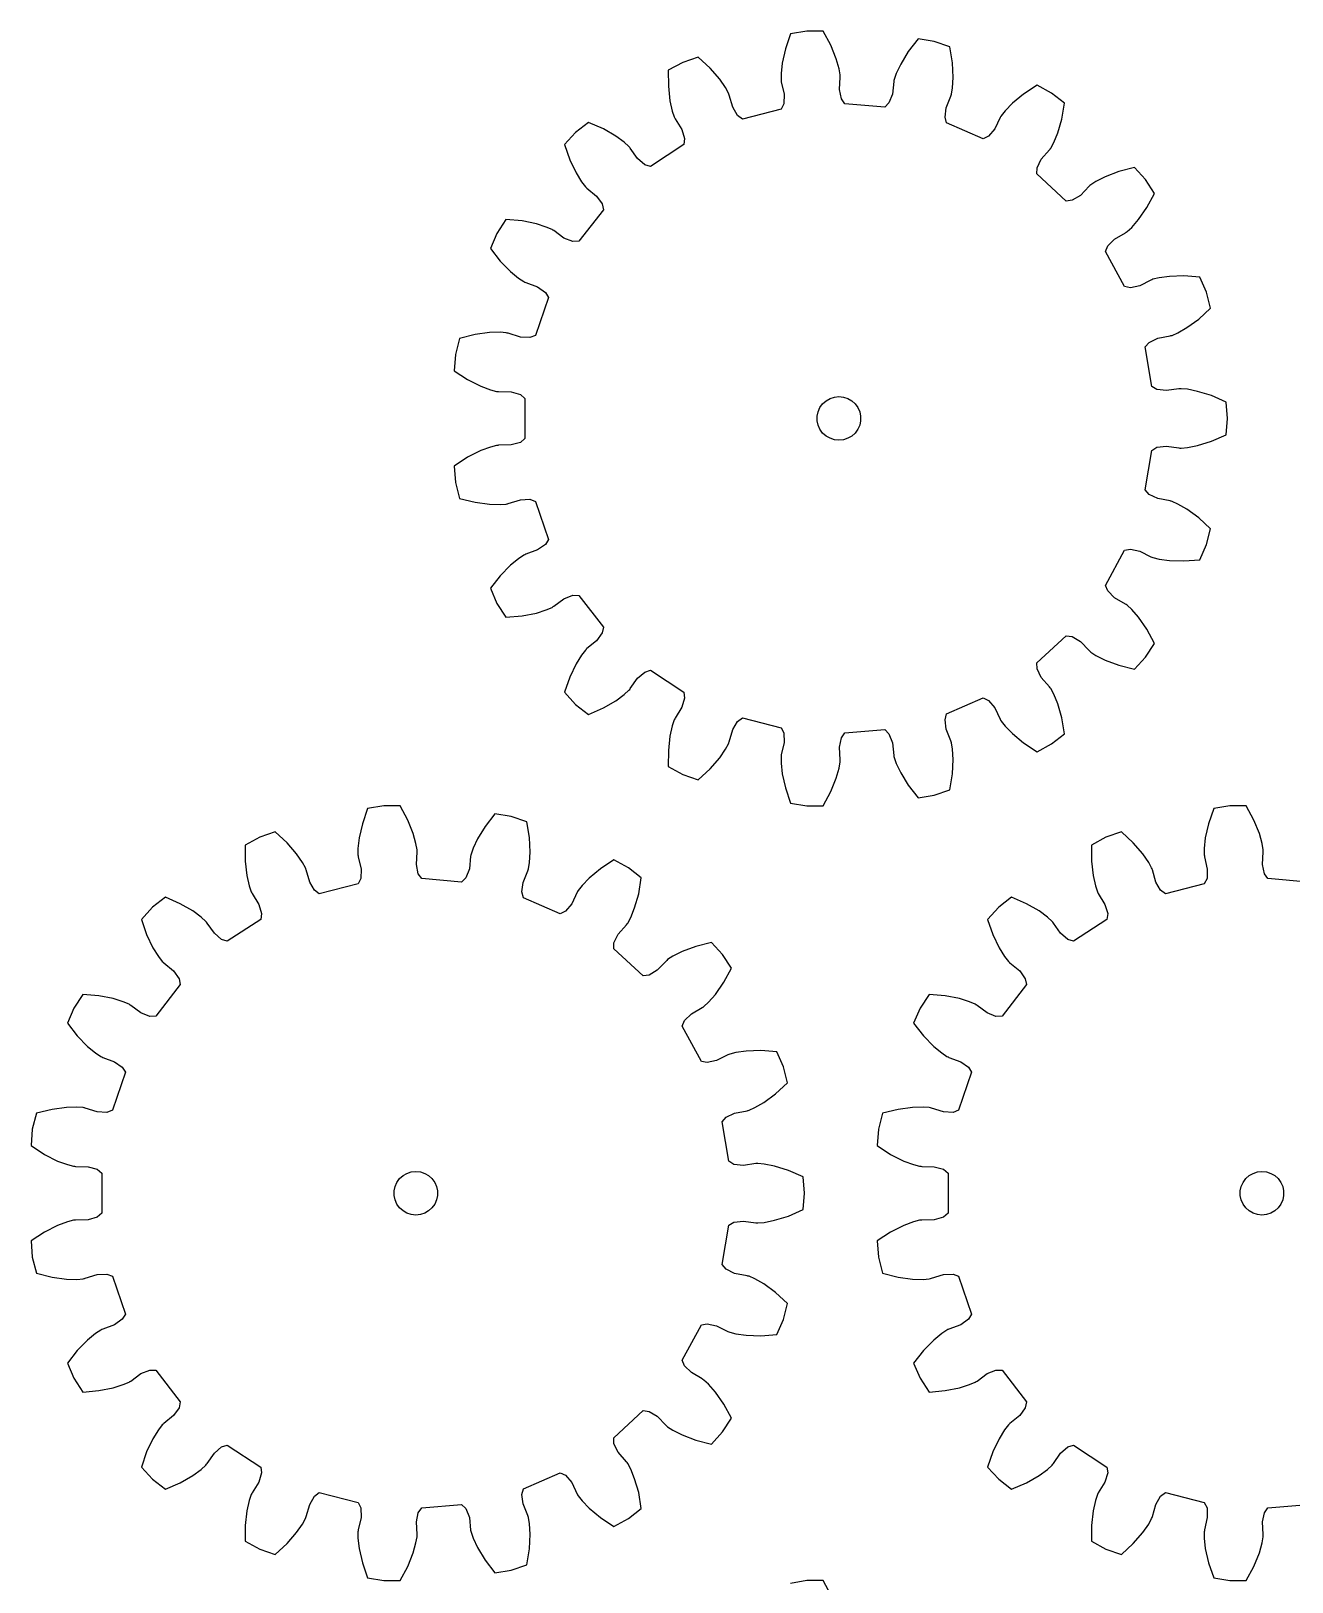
# Model space of a CAD drawing. Extents: x 0 to 170, y 0 to 213.
# Drawn here: x 0 to 86.7, y 106.5 to 213.2 of the extents above; entities that cross this region are included whole.
import ezdxf

# ---------------------------------------------------------------- set-up
doc = ezdxf.new("R2010")
doc.units = 0

msp = doc.modelspace()

# ---------------------------------------------------------------- linework, layer by layer
for p, q in [((52.25, 212.99), (51.89, 211.94)), ((53.36, 213.17), (52.25, 212.99)), ((54.49, 213.17), (53.36, 213.17)), ((55.02, 212.2), (54.49, 213.17)), ((61.02, 212.63), (60.34, 211.76)), ((62.13, 212.45), (61.02, 212.63)), ((63.2, 212.08), (62.13, 212.45)), ((45.9, 211.38), (44.83, 211.01)), ((46.71, 210.63), (45.9, 211.38)), ((51.89, 211.94), (51.67, 210.96)), ((55.39, 211.27), (55.02, 212.2)), ((55.59, 210.58), (55.39, 211.27)), ((60.34, 211.76), (59.82, 210.9)), ((63.38, 210.99), (63.2, 212.08)), ((44.83, 211.01), (43.83, 210.47)), ((43.83, 210.47), (43.84, 209.37)), ((47.37, 209.87), (46.71, 210.63)), ((51.67, 210.96), (51.59, 210.25)), ((51.59, 210.25), (51.6, 209.82)), ((55.65, 210.15), (55.59, 210.58)), ((59.51, 210.25), (59.37, 209.84)), ((59.82, 210.9), (59.51, 210.25)), ((63.43, 209.98), (63.38, 210.99)), ((43.84, 209.37), (43.95, 208.37)), ((47.77, 209.28), (47.37, 209.87)), ((47.98, 208.9), (47.77, 209.28)), ((51.6, 209.82), (51.6, 209.74)), ((51.6, 209.74), (51.61, 209.73)), ((51.61, 209.73), (51.61, 209.73)), ((51.61, 209.73), (51.61, 209.67)), ((51.61, 209.67), (51.8, 208.82)), ((55.61, 209.14), (55.66, 210.01)), ((55.74, 208.5), (55.61, 209.14)), ((55.66, 210.08), (55.65, 210.15)), ((55.66, 210.07), (55.66, 210.08)), ((55.66, 210.01), (55.66, 210.07)), ((55.66, 210.07), (55.66, 210.07)), ((59.34, 209.7), (59.25, 208.84)), ((59.36, 209.76), (59.34, 209.7)), ((59.37, 209.84), (59.36, 209.77)), ((59.36, 209.77), (59.36, 209.76)), ((59.36, 209.76), (59.36, 209.76)), ((63.32, 208.84), (63.39, 209.27)), ((63.39, 209.27), (63.43, 209.98)), ((69.2, 209.45), (68.27, 208.84)), ((70.19, 208.91), (69.2, 209.45)), ((43.95, 208.37), (44.11, 207.67)), ((48.01, 208.83), (47.98, 208.9)), ((48.01, 208.82), (48.01, 208.83)), ((48.03, 208.76), (48.01, 208.82)), ((48.01, 208.82), (48.01, 208.82)), ((48.27, 207.93), (48.03, 208.76)), ((51.78, 208.17), (51.6, 207.8)), ((51.8, 208.82), (51.78, 208.17)), ((55.98, 208.16), (55.74, 208.5)), ((58.72, 207.93), (55.98, 208.16)), ((59.01, 208.23), (58.72, 207.93)), ((59.25, 208.84), (59.01, 208.23)), ((62.95, 207.9), (63.28, 208.7)), ((63.28, 208.7), (63.3, 208.76)), ((63.3, 208.77), (63.32, 208.84)), ((63.3, 208.76), (63.3, 208.77)), ((63.3, 208.76), (63.3, 208.76)), ((67.5, 208.2), (67, 207.69)), ((68.27, 208.84), (67.5, 208.2)), ((71.09, 208.22), (70.19, 208.91)), ((70.9, 207.12), (71.09, 208.22)), ((44.11, 207.67), (44.25, 207.26)), ((44.25, 207.26), (44.28, 207.19)), ((44.28, 207.19), (44.29, 207.19)), ((44.29, 207.19), (44.29, 207.19)), ((44.29, 207.19), (44.31, 207.13)), ((44.31, 207.13), (44.77, 206.39)), ((48.6, 207.36), (48.27, 207.93)), ((48.93, 207.12), (48.6, 207.36)), ((51.6, 207.8), (48.93, 207.12)), ((62.87, 207.25), (62.95, 207.9)), ((62.98, 206.86), (62.87, 207.25)), ((66.66, 207.22), (66.29, 206.44)), ((66.69, 207.27), (66.66, 207.22)), ((66.7, 207.27), (66.69, 207.27)), ((66.74, 207.35), (66.7, 207.28)), ((66.7, 207.28), (66.7, 207.27)), ((67, 207.69), (66.74, 207.35)), ((70.63, 206.16), (70.9, 207.12)), ((37.46, 206.2), (36.69, 205.37)), ((38.35, 206.89), (37.46, 206.2)), ((39.37, 206.45), (38.35, 206.89)), ((40.23, 205.94), (39.37, 206.45)), ((40.81, 205.52), (40.23, 205.94)), ((44.77, 206.39), (44.96, 205.77)), ((65.5, 205.75), (62.98, 206.86)), ((65.87, 205.93), (65.5, 205.75)), ((66.29, 206.44), (65.87, 205.93)), ((70.35, 205.5), (70.63, 206.16)), ((36.69, 205.37), (37.06, 204.32)), ((41.13, 205.22), (40.81, 205.52)), ((41.18, 205.17), (41.13, 205.22)), ((41.18, 205.16), (41.18, 205.17)), ((41.22, 205.11), (41.18, 205.16)), ((41.18, 205.16), (41.18, 205.16)), ((41.71, 204.4), (41.22, 205.11)), ((44.91, 205.36), (42.61, 203.85)), ((44.96, 205.77), (44.91, 205.36)), ((69.49, 204.35), (70.06, 205)), ((70.06, 205), (70.1, 205.05)), ((70.1, 205.06), (70.15, 205.12)), ((70.1, 205.05), (70.1, 205.06)), ((70.1, 205.05), (70.1, 205.05)), ((70.15, 205.12), (70.35, 205.5)), ((37.06, 204.32), (37.49, 203.41)), ((42.21, 203.97), (41.71, 204.4)), ((42.61, 203.85), (42.21, 203.97)), ((69.2, 203.76), (69.49, 204.35)), ((75.9, 203.78), (74.83, 203.51)), ((76.67, 202.95), (75.9, 203.78)), ((37.49, 203.41), (37.86, 202.8)), ((37.86, 202.8), (38.13, 202.46)), ((69.18, 203.35), (69.2, 203.76)), ((71.21, 201.48), (69.18, 203.35)), ((73.25, 202.83), (72.89, 202.59)), ((73.89, 203.15), (73.25, 202.83)), ((74.83, 203.51), (73.89, 203.15)), ((77.29, 202), (76.67, 202.95)), ((38.13, 202.46), (38.18, 202.41)), ((38.18, 202.41), (38.19, 202.41)), ((38.19, 202.41), (38.19, 202.41)), ((38.19, 202.41), (38.23, 202.36)), ((38.23, 202.36), (38.9, 201.81)), ((38.9, 201.81), (39.29, 201.28)), ((72.18, 201.87), (71.62, 201.53)), ((72.78, 202.5), (72.18, 201.87)), ((72.83, 202.54), (72.78, 202.5)), ((72.89, 202.59), (72.83, 202.54)), ((72.83, 202.54), (72.83, 202.54)), ((72.83, 202.54), (72.83, 202.54)), ((76.76, 201.03), (77.29, 202)), ((39.37, 200.88), (37.68, 198.71)), ((39.29, 201.28), (39.37, 200.88)), ((71.62, 201.53), (71.21, 201.48)), ((76.18, 200.21), (76.76, 201.03)), ((32.67, 200.2), (32.05, 199.25)), ((33.78, 200.11), (32.67, 200.2)), ((34.76, 199.91), (33.78, 200.11)), ((35.44, 199.69), (34.76, 199.91)), ((35.84, 199.52), (35.44, 199.69)), ((35.9, 199.48), (35.84, 199.52)), ((75.39, 199.38), (75.71, 199.67)), ((75.71, 199.67), (76.18, 200.21)), ((32.05, 199.25), (31.6, 198.22)), ((35.91, 199.48), (35.9, 199.48)), ((35.96, 199.45), (35.91, 199.48)), ((35.91, 199.48), (35.91, 199.48)), ((36.66, 198.93), (35.96, 199.45)), ((37.27, 198.69), (36.66, 198.93)), ((37.68, 198.71), (37.27, 198.69)), ((74.06, 198.4), (74.52, 198.86)), ((74.52, 198.86), (75.28, 199.29)), ((75.28, 199.29), (75.33, 199.33)), ((75.33, 199.33), (75.39, 199.38)), ((75.33, 199.33), (75.33, 199.33)), ((75.33, 199.33), (75.33, 199.33)), ((31.6, 198.22), (32.28, 197.34)), ((73.91, 198.01), (74.06, 198.4)), ((75.22, 195.6), (73.91, 198.01)), ((32.28, 197.34), (32.98, 196.63)), ((32.98, 196.63), (33.54, 196.17)), ((78.3, 196.3), (77.59, 196.2)), ((79.3, 196.33), (78.3, 196.3)), ((80.4, 196.24), (79.3, 196.33)), ((33.54, 196.17), (33.9, 195.94)), ((33.9, 195.94), (33.97, 195.9)), ((33.97, 195.9), (33.97, 195.9)), ((33.97, 195.9), (33.97, 195.9)), ((33.97, 195.9), (34.03, 195.87)), ((34.03, 195.87), (34.84, 195.57)), ((34.84, 195.57), (35.38, 195.19)), ((75.62, 195.51), (75.22, 195.6)), ((76.26, 195.65), (75.62, 195.51)), ((77.03, 196.04), (76.26, 195.65)), ((77.09, 196.07), (77.03, 196.04)), ((77.1, 196.07), (77.09, 196.06)), ((77.09, 196.06), (77.09, 196.07)), ((77.17, 196.1), (77.1, 196.07)), ((77.59, 196.2), (77.17, 196.1)), ((80.86, 195.21), (80.4, 196.24)), ((35.59, 194.84), (34.7, 192.24)), ((35.38, 195.19), (35.59, 194.84)), ((81.14, 194.11), (80.86, 195.21)), ((79.51, 192.77), (80.32, 193.36)), ((80.32, 193.36), (81.14, 194.11)), ((29.47, 192.02), (29.2, 190.93)), ((30.55, 192.29), (29.47, 192.02)), ((31.54, 192.43), (30.55, 192.29)), ((32.26, 192.45), (31.54, 192.43)), ((32.69, 192.41), (32.26, 192.45)), ((32.76, 192.39), (32.69, 192.41)), ((32.77, 192.39), (32.76, 192.39)), ((32.83, 192.38), (32.77, 192.39)), ((32.77, 192.39), (32.77, 192.39)), ((33.66, 192.12), (32.83, 192.38)), ((34.31, 192.09), (33.66, 192.12)), ((34.7, 192.24), (34.31, 192.09)), ((76.91, 191.75), (77.5, 192.04)), ((77.5, 192.04), (78.35, 192.2)), ((78.35, 192.2), (78.41, 192.22)), ((78.41, 192.22), (78.41, 192.22)), ((78.41, 192.22), (78.42, 192.22)), ((78.42, 192.22), (78.49, 192.24)), ((78.49, 192.24), (78.89, 192.42)), ((78.89, 192.42), (79.51, 192.77)), ((76.64, 191.44), (76.91, 191.75)), ((77.1, 188.72), (76.64, 191.44)), ((29.2, 190.93), (29.1, 189.8)), ((29.1, 189.8), (30.03, 189.2)), ((30.03, 189.2), (30.93, 188.75)), ((30.93, 188.75), (31.6, 188.5)), ((31.6, 188.5), (32.02, 188.39)), ((32.02, 188.39), (32.09, 188.38)), ((32.09, 188.38), (32.1, 188.38)), ((32.1, 188.38), (32.1, 188.38)), ((32.1, 188.38), (32.16, 188.37)), ((32.16, 188.37), (33.03, 188.35)), ((33.03, 188.35), (33.66, 188.17)), ((33.66, 188.17), (33.97, 187.9)), ((33.97, 187.9), (33.97, 185.15)), ((54.69, 187.74), (54.96, 187.9)), ((54.96, 187.9), (55.26, 187.99)), ((55.26, 187.99), (55.57, 188.03)), ((55.57, 188.03), (55.88, 187.99)), ((55.88, 187.99), (56.18, 187.9)), ((56.18, 187.9), (56.45, 187.74)), ((77.45, 188.51), (77.1, 188.72)), ((78.1, 188.44), (77.45, 188.51)), ((78.96, 188.56), (78.1, 188.44)), ((79.02, 188.56), (78.96, 188.56)), ((79.03, 188.56), (79.02, 188.56)), ((79.02, 188.56), (79.02, 188.56)), ((79.11, 188.56), (79.03, 188.56)), ((79.54, 188.53), (79.11, 188.56)), ((80.24, 188.39), (79.54, 188.53)), ((81.2, 188.1), (80.24, 188.39)), ((82.21, 187.65), (81.2, 188.1)), ((54.08, 186.68), (54.14, 186.99)), ((54.14, 186.99), (54.27, 187.28)), ((54.27, 187.28), (54.45, 187.53)), ((54.45, 187.53), (54.69, 187.74)), ((56.45, 187.74), (56.68, 187.53)), ((56.68, 187.53), (56.87, 187.28)), ((56.87, 187.28), (57, 186.99)), ((57, 186.99), (57.06, 186.68)), ((82.31, 186.53), (82.21, 187.65)), ((54.08, 186.37), (54.08, 186.68)), ((54.14, 186.06), (54.08, 186.37)), ((54.27, 185.78), (54.14, 186.06)), ((54.45, 185.52), (54.27, 185.78)), ((56.87, 185.78), (56.68, 185.52)), ((57, 186.06), (56.87, 185.78)), ((57.06, 186.37), (57, 186.06)), ((57.06, 186.68), (57.06, 186.37)), ((82.21, 185.4), (82.31, 186.53)), ((31.6, 184.56), (30.93, 184.31)), ((32.02, 184.66), (31.6, 184.56)), ((32.09, 184.67), (32.02, 184.66)), ((32.1, 184.67), (32.09, 184.67)), ((32.16, 184.68), (32.1, 184.67)), ((32.1, 184.67), (32.1, 184.67)), ((33.03, 184.7), (32.16, 184.68)), ((33.66, 184.88), (33.03, 184.7)), ((33.97, 185.15), (33.66, 184.88)), ((54.69, 185.31), (54.45, 185.52)), ((54.96, 185.16), (54.69, 185.31)), ((55.26, 185.06), (54.96, 185.16)), ((55.57, 185.03), (55.26, 185.06)), ((55.88, 185.06), (55.57, 185.03)), ((56.18, 185.16), (55.88, 185.06)), ((56.45, 185.31), (56.18, 185.16)), ((56.68, 185.52), (56.45, 185.31)), ((77.45, 184.54), (78.1, 184.62)), ((78.1, 184.62), (78.96, 184.5)), ((79.54, 184.53), (80.24, 184.66)), ((80.24, 184.66), (81.2, 184.96)), ((81.2, 184.96), (82.21, 185.4)), ((30.03, 183.86), (29.1, 183.25)), ((30.93, 184.31), (30.03, 183.86)), ((76.64, 181.62), (77.1, 184.33)), ((77.1, 184.33), (77.45, 184.54)), ((78.96, 184.5), (79.02, 184.49)), ((79.02, 184.49), (79.02, 184.49)), ((79.02, 184.49), (79.03, 184.49)), ((79.03, 184.49), (79.11, 184.49)), ((79.11, 184.49), (79.54, 184.53)), ((29.1, 183.25), (29.2, 182.13)), ((29.2, 182.13), (29.47, 181.03)), ((76.91, 181.3), (76.64, 181.62)), ((29.47, 181.03), (30.55, 180.76)), ((30.55, 180.76), (31.54, 180.63)), ((31.54, 180.63), (32.26, 180.61)), ((32.26, 180.61), (32.69, 180.64)), ((32.69, 180.64), (32.76, 180.66)), ((32.76, 180.66), (32.77, 180.66)), ((32.77, 180.66), (32.83, 180.67)), ((32.77, 180.66), (32.77, 180.66)), ((32.83, 180.67), (33.66, 180.93)), ((33.66, 180.93), (34.31, 180.97)), ((34.31, 180.97), (34.7, 180.82)), ((34.7, 180.82), (35.59, 178.21)), ((77.5, 181.02), (76.91, 181.3)), ((78.35, 180.85), (77.5, 181.02)), ((78.41, 180.84), (78.35, 180.85)), ((78.41, 180.83), (78.41, 180.84)), ((78.42, 180.83), (78.41, 180.83)), ((78.49, 180.81), (78.42, 180.83)), ((78.89, 180.64), (78.49, 180.81)), ((79.51, 180.28), (78.89, 180.64)), ((80.32, 179.69), (79.51, 180.28)), ((81.14, 178.94), (80.32, 179.69)), ((35.59, 178.21), (35.38, 177.86)), ((80.86, 177.85), (81.14, 178.94)), ((33.9, 177.12), (33.54, 176.88)), ((33.97, 177.15), (33.9, 177.12)), ((34.03, 177.18), (33.97, 177.15)), ((33.97, 177.15), (33.97, 177.15)), ((33.97, 177.15), (33.97, 177.15)), ((34.84, 177.48), (34.03, 177.18)), ((35.38, 177.86), (34.84, 177.48)), ((73.91, 175.04), (75.22, 177.46)), ((75.22, 177.46), (75.62, 177.54)), ((75.62, 177.54), (76.26, 177.4)), ((76.26, 177.4), (77.03, 177.01)), ((80.4, 176.81), (80.86, 177.85)), ((32.98, 176.43), (32.28, 175.71)), ((33.54, 176.88), (32.98, 176.43)), ((77.03, 177.01), (77.09, 176.99)), ((77.09, 176.99), (77.09, 176.99)), ((77.09, 176.99), (77.1, 176.99)), ((77.1, 176.99), (77.17, 176.96)), ((77.17, 176.96), (77.59, 176.85)), ((77.59, 176.85), (78.3, 176.75)), ((78.3, 176.75), (79.3, 176.72)), ((79.3, 176.72), (80.4, 176.81)), ((32.28, 175.71), (31.6, 174.84)), ((74.06, 174.66), (73.91, 175.04)), ((31.6, 174.84), (32.05, 173.8)), ((35.96, 173.61), (36.66, 174.12)), ((36.66, 174.12), (37.27, 174.37)), ((37.27, 174.37), (37.68, 174.35)), ((37.68, 174.35), (39.37, 172.18)), ((74.52, 174.19), (74.06, 174.66)), ((75.28, 173.76), (74.52, 174.19)), ((32.05, 173.8), (32.67, 172.85)), ((32.67, 172.85), (33.78, 172.95)), ((33.78, 172.95), (34.76, 173.14)), ((34.76, 173.14), (35.44, 173.36)), ((35.44, 173.36), (35.84, 173.53)), ((35.84, 173.53), (35.9, 173.57)), ((35.9, 173.57), (35.91, 173.58)), ((35.91, 173.58), (35.96, 173.61)), ((35.91, 173.58), (35.91, 173.58)), ((75.33, 173.73), (75.28, 173.76)), ((75.33, 173.72), (75.33, 173.73)), ((75.39, 173.68), (75.33, 173.72)), ((75.33, 173.72), (75.33, 173.72)), ((75.71, 173.39), (75.39, 173.68)), ((76.18, 172.85), (75.71, 173.39)), ((76.76, 172.02), (76.18, 172.85)), ((39.29, 171.77), (38.9, 171.24)), ((39.37, 172.18), (39.29, 171.77)), ((77.29, 171.05), (76.76, 172.02)), ((38.23, 170.69), (38.19, 170.65)), ((38.9, 171.24), (38.23, 170.69)), ((69.18, 169.71), (71.21, 171.57)), ((71.21, 171.57), (71.62, 171.52)), ((71.62, 171.52), (72.18, 171.18)), ((72.18, 171.18), (72.78, 170.56)), ((76.67, 170.1), (77.29, 171.05)), ((37.49, 169.64), (37.06, 168.73)), ((37.86, 170.25), (37.49, 169.64)), ((38.13, 170.59), (37.86, 170.25)), ((38.18, 170.64), (38.13, 170.59)), ((38.19, 170.65), (38.18, 170.64)), ((38.19, 170.65), (38.19, 170.65)), ((69.2, 169.3), (69.18, 169.71)), ((72.78, 170.56), (72.83, 170.52)), ((72.83, 170.52), (72.83, 170.52)), ((72.83, 170.52), (72.83, 170.51)), ((72.83, 170.51), (72.89, 170.46)), ((72.89, 170.46), (73.25, 170.23)), ((73.25, 170.23), (73.89, 169.9)), ((73.89, 169.9), (74.83, 169.55)), ((75.9, 169.27), (76.67, 170.1)), ((37.06, 168.73), (36.69, 167.69)), ((41.22, 167.94), (41.71, 168.66)), ((41.71, 168.66), (42.21, 169.08)), ((42.21, 169.08), (42.61, 169.2)), ((42.61, 169.2), (44.91, 167.7)), ((69.49, 168.71), (69.2, 169.3)), ((70.06, 168.06), (69.49, 168.71)), ((74.83, 169.55), (75.9, 169.27)), ((36.69, 167.69), (37.46, 166.86)), ((40.23, 167.11), (40.81, 167.54)), ((40.81, 167.54), (41.13, 167.83)), ((41.13, 167.83), (41.18, 167.89)), ((41.18, 167.89), (41.22, 167.94)), ((41.18, 167.89), (41.18, 167.89)), ((41.18, 167.89), (41.18, 167.89)), ((44.91, 167.7), (44.96, 167.29)), ((70.1, 168), (70.06, 168.06)), ((70.15, 167.94), (70.1, 168)), ((70.1, 168), (70.1, 168)), ((70.1, 168), (70.1, 168)), ((70.35, 167.56), (70.15, 167.94)), ((70.63, 166.89), (70.35, 167.56)), ((37.46, 166.86), (38.35, 166.16)), ((38.35, 166.16), (39.37, 166.61)), ((39.37, 166.61), (40.23, 167.11)), ((44.77, 166.66), (44.31, 165.92)), ((44.96, 167.29), (44.77, 166.66)), ((62.98, 166.2), (65.5, 167.3)), ((65.5, 167.3), (65.87, 167.12)), ((65.87, 167.12), (66.29, 166.62)), ((66.29, 166.62), (66.66, 165.83)), ((70.9, 165.93), (70.63, 166.89)), ((44.11, 165.38), (43.95, 164.68)), ((44.25, 165.79), (44.11, 165.38)), ((44.28, 165.86), (44.25, 165.79)), ((44.29, 165.86), (44.28, 165.86)), ((44.31, 165.92), (44.29, 165.87)), ((44.29, 165.87), (44.29, 165.86)), ((48.27, 165.12), (48.6, 165.69)), ((48.6, 165.69), (48.93, 165.93)), ((48.93, 165.93), (51.6, 165.25)), ((62.87, 165.8), (62.98, 166.2)), ((62.95, 165.15), (62.87, 165.8)), ((66.66, 165.83), (66.69, 165.78)), ((66.69, 165.78), (66.7, 165.78)), ((66.7, 165.78), (66.7, 165.77)), ((66.7, 165.77), (66.74, 165.71)), ((66.74, 165.71), (67, 165.37)), ((67, 165.37), (67.5, 164.85)), ((71.09, 164.84), (70.9, 165.93)), ((43.95, 164.68), (43.84, 163.69)), ((48.01, 164.23), (48.03, 164.29)), ((48.03, 164.29), (48.27, 165.12)), ((51.6, 165.25), (51.78, 164.89)), ((51.78, 164.89), (51.8, 164.23)), ((55.61, 163.91), (55.74, 164.56)), ((55.74, 164.56), (55.98, 164.89)), ((55.98, 164.89), (58.72, 165.12)), ((58.72, 165.12), (59.01, 164.83)), ((59.01, 164.83), (59.25, 164.22)), ((63.28, 164.35), (62.95, 165.15)), ((63.3, 164.29), (63.28, 164.35)), ((63.3, 164.28), (63.3, 164.29)), ((63.3, 164.29), (63.3, 164.29)), ((67.5, 164.85), (68.27, 164.21)), ((70.19, 164.14), (71.09, 164.84)), ((43.84, 163.69), (43.83, 162.58)), ((47.37, 163.18), (47.77, 163.77)), ((47.77, 163.77), (47.98, 164.15)), ((47.98, 164.15), (48.01, 164.22)), ((48.01, 164.22), (48.01, 164.23)), ((48.01, 164.23), (48.01, 164.23)), ((51.6, 163.24), (51.59, 162.81)), ((51.61, 163.32), (51.6, 163.31)), ((51.6, 163.31), (51.6, 163.24)), ((51.8, 164.23), (51.61, 163.38)), ((51.61, 163.38), (51.61, 163.32)), ((51.61, 163.32), (51.61, 163.32)), ((55.66, 163.05), (55.61, 163.91)), ((59.25, 164.22), (59.34, 163.35)), ((59.34, 163.35), (59.36, 163.29)), ((59.36, 163.29), (59.36, 163.29)), ((59.36, 163.29), (59.36, 163.28)), ((59.36, 163.28), (59.37, 163.21)), ((63.32, 164.21), (63.3, 164.28)), ((63.39, 163.78), (63.32, 164.21)), ((63.43, 163.07), (63.39, 163.78)), ((68.27, 164.21), (69.2, 163.6)), ((69.2, 163.6), (70.19, 164.14)), ((43.83, 162.58), (44.83, 162.04)), ((45.9, 161.67), (46.71, 162.43)), ((46.71, 162.43), (47.37, 163.18)), ((51.59, 162.81), (51.67, 162.09)), ((55.39, 161.79), (55.59, 162.48)), ((55.59, 162.48), (55.65, 162.9)), ((55.65, 162.9), (55.66, 162.98)), ((55.66, 162.99), (55.66, 163.05)), ((55.66, 162.98), (55.66, 162.99)), ((55.66, 162.98), (55.66, 162.98)), ((59.37, 163.21), (59.51, 162.8)), ((59.51, 162.8), (59.82, 162.15)), ((63.38, 162.07), (63.43, 163.07)), ((44.83, 162.04), (45.9, 161.67)), ((51.67, 162.09), (51.89, 161.12)), ((51.89, 161.12), (52.25, 160.07)), ((55.02, 160.86), (55.39, 161.79)), ((59.82, 162.15), (60.34, 161.3)), ((60.34, 161.3), (61.02, 160.42)), ((63.2, 160.97), (63.38, 162.07)), ((52.25, 160.07), (53.36, 159.88)), ((54.49, 159.88), (55.02, 160.86)), ((61.02, 160.42), (62.13, 160.61)), ((62.13, 160.61), (63.2, 160.97)), ((23.14, 159.69), (22.79, 158.64)), ((24.26, 159.88), (23.14, 159.69)), ((25.39, 159.88), (24.26, 159.88)), ((25.91, 158.9), (25.39, 159.88)), ((31.91, 159.34), (31.24, 158.46)), ((33.03, 159.15), (31.91, 159.34)), ((34.1, 158.79), (33.03, 159.15)), ((53.36, 159.88), (54.49, 159.88)), ((81.35, 159.69), (80.99, 158.64)), ((82.46, 159.88), (81.35, 159.69)), ((83.59, 159.88), (82.46, 159.88)), ((84.12, 158.9), (83.59, 159.88)), ((16.8, 158.09), (15.73, 157.72)), ((17.61, 157.33), (16.8, 158.09)), ((22.79, 158.64), (22.57, 157.67)), ((26.29, 157.97), (25.91, 158.9)), ((26.48, 157.28), (26.29, 157.97)), ((31.24, 158.46), (30.71, 157.61)), ((34.28, 157.69), (34.1, 158.79)), ((75, 158.09), (73.93, 157.72)), ((75.81, 157.33), (75, 158.09)), ((80.99, 158.64), (80.77, 157.67)), ((84.49, 157.97), (84.12, 158.9)), ((84.69, 157.28), (84.49, 157.97)), ((15.73, 157.72), (14.73, 157.18)), ((14.73, 157.18), (14.73, 156.07)), ((18.27, 156.58), (17.61, 157.33)), ((22.57, 157.67), (22.49, 156.95)), ((22.49, 156.95), (22.49, 156.52)), ((26.55, 156.86), (26.48, 157.28)), ((26.56, 156.78), (26.55, 156.86)), ((30.41, 156.96), (30.27, 156.55)), ((30.71, 157.61), (30.41, 156.96)), ((34.33, 156.69), (34.28, 157.69)), ((73.93, 157.72), (72.94, 157.18)), ((72.94, 157.18), (72.94, 156.07)), ((76.47, 156.58), (75.81, 157.33)), ((80.77, 157.67), (80.7, 156.95)), ((80.7, 156.95), (80.7, 156.52)), ((84.76, 156.86), (84.69, 157.28)), ((84.76, 156.78), (84.76, 156.86)), ((14.73, 156.07), (14.85, 155.08)), ((18.67, 155.99), (18.27, 156.58)), ((18.88, 155.61), (18.67, 155.99)), ((22.49, 156.52), (22.5, 156.45)), ((22.5, 156.45), (22.5, 156.44)), ((22.5, 156.44), (22.5, 156.44)), ((22.5, 156.44), (22.51, 156.38)), ((22.51, 156.38), (22.7, 155.53)), ((26.51, 155.85), (26.56, 156.71)), ((26.64, 155.2), (26.51, 155.85)), ((26.56, 156.71), (26.56, 156.78)), ((26.56, 156.78), (26.56, 156.78)), ((26.56, 156.78), (26.56, 156.78)), ((30.24, 156.41), (30.15, 155.55)), ((30.25, 156.47), (30.24, 156.41)), ((30.27, 156.55), (30.25, 156.48)), ((30.25, 156.48), (30.25, 156.47)), ((30.25, 156.47), (30.25, 156.47)), ((34.22, 155.55), (34.29, 155.98)), ((34.29, 155.98), (34.33, 156.69)), ((40.1, 156.16), (39.17, 155.55)), ((41.09, 155.62), (40.1, 156.16)), ((72.94, 156.07), (73.05, 155.08)), ((76.88, 155.99), (76.47, 156.58)), ((77.08, 155.61), (76.88, 155.99)), ((80.7, 156.52), (80.71, 156.45)), ((80.71, 156.45), (80.71, 156.44)), ((80.71, 156.44), (80.71, 156.44)), ((80.71, 156.44), (80.71, 156.38)), ((80.71, 156.38), (80.91, 155.53)), ((84.71, 155.85), (84.76, 156.71)), ((84.84, 155.2), (84.71, 155.85)), ((84.76, 156.71), (84.76, 156.78)), ((84.76, 156.78), (84.76, 156.78)), ((84.76, 156.78), (84.76, 156.78)), ((14.85, 155.08), (15.01, 154.38)), ((18.91, 155.54), (18.88, 155.61)), ((18.91, 155.53), (18.91, 155.54)), ((18.93, 155.47), (18.91, 155.53)), ((18.91, 155.53), (18.91, 155.53)), ((19.17, 154.64), (18.93, 155.47)), ((22.68, 154.87), (22.5, 154.51)), ((22.7, 155.53), (22.68, 154.87)), ((26.88, 154.87), (26.64, 155.2)), ((29.62, 154.64), (26.88, 154.87)), ((29.91, 154.93), (29.62, 154.64)), ((30.15, 155.55), (29.91, 154.93)), ((33.85, 154.61), (34.18, 155.41)), ((34.18, 155.41), (34.2, 155.47)), ((34.19, 155.47), (34.2, 155.48)), ((34.2, 155.47), (34.19, 155.47)), ((34.2, 155.48), (34.22, 155.55)), ((38.4, 154.91), (37.9, 154.39)), ((39.17, 155.55), (38.4, 154.91)), ((41.98, 154.92), (41.09, 155.62)), ((41.8, 153.83), (41.98, 154.92)), ((73.05, 155.08), (73.21, 154.38)), ((77.11, 155.54), (77.08, 155.61)), ((77.11, 155.53), (77.11, 155.54)), ((77.14, 155.47), (77.11, 155.53)), ((77.11, 155.53), (77.11, 155.53)), ((77.37, 154.64), (77.14, 155.47)), ((80.89, 154.87), (80.7, 154.51)), ((80.91, 155.53), (80.89, 154.87)), ((85.08, 154.87), (84.84, 155.2)), ((87.83, 154.64), (85.08, 154.87)), ((15.01, 154.38), (15.15, 153.97)), ((15.15, 153.97), (15.18, 153.9)), ((15.18, 153.9), (15.18, 153.9)), ((15.18, 153.9), (15.18, 153.89)), ((15.18, 153.89), (15.21, 153.84)), ((15.21, 153.84), (15.67, 153.1)), ((19.5, 154.07), (19.17, 154.64)), ((19.83, 153.83), (19.5, 154.07)), ((22.5, 154.51), (19.83, 153.83)), ((33.76, 153.96), (33.85, 154.61)), ((33.88, 153.56), (33.76, 153.96)), ((37.56, 153.93), (37.19, 153.14)), ((37.59, 153.98), (37.56, 153.93)), ((37.6, 153.99), (37.59, 153.98)), ((37.59, 153.98), (37.59, 153.98)), ((37.64, 154.05), (37.6, 153.99)), ((37.9, 154.39), (37.64, 154.05)), ((41.52, 152.87), (41.8, 153.83)), ((73.21, 154.38), (73.35, 153.97)), ((73.35, 153.97), (73.38, 153.9)), ((73.38, 153.9), (73.39, 153.9)), ((73.39, 153.9), (73.39, 153.89)), ((73.39, 153.89), (73.41, 153.84)), ((73.41, 153.84), (73.87, 153.1)), ((77.7, 154.07), (77.37, 154.64)), ((78.04, 153.83), (77.7, 154.07)), ((80.7, 154.51), (78.04, 153.83)), ((8.36, 152.91), (7.59, 152.07)), ((9.25, 153.6), (8.36, 152.91)), ((10.26, 153.15), (9.25, 153.6)), ((11.13, 152.65), (10.26, 153.15)), ((11.71, 152.22), (11.13, 152.65)), ((15.67, 153.1), (15.86, 152.47)), ((36.4, 152.46), (33.88, 153.56)), ((36.77, 152.64), (36.4, 152.46)), ((37.19, 153.14), (36.77, 152.64)), ((41.25, 152.2), (41.52, 152.87)), ((66.56, 152.91), (65.8, 152.07)), ((67.45, 153.6), (66.56, 152.91)), ((68.47, 153.15), (67.45, 153.6)), ((69.34, 152.65), (68.47, 153.15)), ((69.91, 152.22), (69.34, 152.65)), ((73.87, 153.1), (74.06, 152.47)), ((7.59, 152.07), (7.95, 151.03)), ((12.02, 151.93), (11.71, 152.22)), ((12.07, 151.87), (12.02, 151.93)), ((12.08, 151.87), (12.07, 151.87)), ((12.12, 151.82), (12.08, 151.87)), ((12.08, 151.87), (12.08, 151.87)), ((12.61, 151.11), (12.12, 151.82)), ((15.81, 152.06), (13.5, 150.56)), ((15.86, 152.47), (15.81, 152.06)), ((40.39, 151.05), (40.96, 151.7)), ((40.96, 151.7), (41, 151.76)), ((41, 151.76), (41.05, 151.82)), ((41, 151.76), (41, 151.76)), ((41, 151.76), (41, 151.76)), ((41.05, 151.82), (41.25, 152.2)), ((65.8, 152.07), (66.16, 151.03)), ((70.23, 151.93), (69.91, 152.22)), ((70.28, 151.87), (70.23, 151.93)), ((70.32, 151.82), (70.28, 151.87)), ((70.28, 151.87), (70.28, 151.87)), ((70.28, 151.87), (70.28, 151.87)), ((70.82, 151.11), (70.32, 151.82)), ((74.01, 152.06), (71.71, 150.56)), ((74.06, 152.47), (74.01, 152.06)), ((7.95, 151.03), (8.38, 150.12)), ((13.11, 150.68), (12.61, 151.11)), ((13.5, 150.56), (13.11, 150.68)), ((40.08, 150.05), (40.1, 150.46)), ((40.1, 150.46), (40.39, 151.05)), ((46.8, 150.49), (45.73, 150.21)), ((47.57, 149.66), (46.8, 150.49)), ((66.16, 151.03), (66.59, 150.12)), ((71.31, 150.68), (70.82, 151.11)), ((71.71, 150.56), (71.31, 150.68)), ((8.38, 150.12), (8.76, 149.51)), ((8.76, 149.51), (9.03, 149.17)), ((42.1, 148.19), (40.08, 150.05)), ((44.15, 149.53), (43.79, 149.3)), ((44.79, 149.86), (44.15, 149.53)), ((45.73, 150.21), (44.79, 149.86)), ((48.19, 148.71), (47.57, 149.66)), ((66.59, 150.12), (66.97, 149.51)), ((66.97, 149.51), (67.23, 149.17)), ((9.03, 149.17), (9.08, 149.12)), ((9.08, 149.12), (9.09, 149.11)), ((9.09, 149.11), (9.09, 149.11)), ((9.09, 149.11), (9.13, 149.07)), ((9.13, 149.07), (9.8, 148.52)), ((9.8, 148.52), (10.19, 147.99)), ((43.07, 148.58), (42.51, 148.24)), ((43.68, 149.2), (43.07, 148.58)), ((43.73, 149.24), (43.68, 149.2)), ((43.79, 149.3), (43.73, 149.25)), ((43.73, 149.25), (43.73, 149.24)), ((43.73, 149.24), (43.73, 149.24)), ((47.66, 147.74), (48.19, 148.71)), ((67.23, 149.17), (67.29, 149.12)), ((67.29, 149.12), (67.29, 149.11)), ((67.29, 149.11), (67.29, 149.11)), ((67.29, 149.11), (67.33, 149.07)), ((67.33, 149.07), (68.01, 148.52)), ((68.01, 148.52), (68.39, 147.99)), ((10.27, 147.58), (8.58, 145.41)), ((10.19, 147.99), (10.27, 147.58)), ((42.51, 148.24), (42.1, 148.19)), ((47.08, 146.91), (47.66, 147.74)), ((68.47, 147.58), (66.79, 145.41)), ((68.39, 147.99), (68.47, 147.58)), ((3.57, 146.91), (2.95, 145.96)), ((4.67, 146.81), (3.57, 146.91)), ((5.66, 146.62), (4.67, 146.81)), ((6.34, 146.4), (5.66, 146.62)), ((6.74, 146.23), (6.34, 146.4)), ((6.8, 146.19), (6.74, 146.23)), ((6.81, 146.18), (6.8, 146.19)), ((6.86, 146.15), (6.81, 146.19)), ((6.81, 146.19), (6.81, 146.18)), ((7.56, 145.64), (6.86, 146.15)), ((46.29, 146.08), (46.61, 146.37)), ((46.61, 146.37), (47.08, 146.91)), ((61.77, 146.91), (61.16, 145.96)), ((62.88, 146.81), (61.77, 146.91)), ((63.86, 146.62), (62.88, 146.81)), ((64.55, 146.4), (63.86, 146.62)), ((64.94, 146.23), (64.55, 146.4)), ((65.01, 146.19), (64.94, 146.23)), ((65.07, 146.15), (65.01, 146.19)), ((65.01, 146.19), (65.01, 146.18)), ((65.01, 146.18), (65.01, 146.19)), ((65.76, 145.64), (65.07, 146.15)), ((2.95, 145.96), (2.5, 144.92)), ((8.17, 145.39), (7.56, 145.64)), ((8.58, 145.41), (8.17, 145.39)), ((44.8, 144.72), (44.95, 145.11)), ((44.95, 145.11), (45.42, 145.57)), ((45.42, 145.57), (46.17, 146)), ((46.17, 146), (46.22, 146.03)), ((46.22, 146.03), (46.22, 146.04)), ((46.22, 146.04), (46.23, 146.04)), ((46.23, 146.04), (46.29, 146.08)), ((61.16, 145.96), (60.7, 144.92)), ((66.37, 145.39), (65.76, 145.64)), ((66.79, 145.41), (66.37, 145.39)), ((2.5, 144.92), (3.18, 144.05)), ((3.18, 144.05), (3.88, 143.33)), ((46.11, 142.3), (44.8, 144.72)), ((60.7, 144.92), (61.38, 144.05)), ((61.38, 144.05), (62.09, 143.33)), ((3.88, 143.33), (4.44, 142.88)), ((49.2, 143.01), (48.49, 142.91)), ((50.2, 143.04), (49.2, 143.01)), ((51.3, 142.95), (50.2, 143.04)), ((51.76, 141.92), (51.3, 142.95)), ((62.09, 143.33), (62.64, 142.88)), ((4.44, 142.88), (4.8, 142.64)), ((4.8, 142.64), (4.87, 142.61)), ((4.87, 142.61), (4.87, 142.61)), ((4.87, 142.61), (4.87, 142.61)), ((4.87, 142.61), (4.93, 142.58)), ((4.93, 142.58), (5.74, 142.28)), ((5.74, 142.28), (6.28, 141.9)), ((6.28, 141.9), (6.49, 141.55)), ((46.52, 142.22), (46.11, 142.3)), ((47.16, 142.36), (46.52, 142.22)), ((47.93, 142.75), (47.16, 142.36)), ((47.99, 142.77), (47.93, 142.75)), ((48, 142.78), (47.99, 142.77)), ((47.99, 142.77), (47.99, 142.77)), ((48.07, 142.8), (48, 142.78)), ((48.49, 142.91), (48.07, 142.8)), ((52.03, 140.82), (51.76, 141.92)), ((62.64, 142.88), (63, 142.64)), ((63, 142.64), (63.07, 142.61)), ((63.07, 142.61), (63.08, 142.61)), ((63.08, 142.61), (63.08, 142.61)), ((63.08, 142.61), (63.13, 142.58)), ((63.13, 142.58), (63.95, 142.28)), ((63.95, 142.28), (64.48, 141.9)), ((64.48, 141.9), (64.69, 141.55)), ((6.49, 141.55), (5.6, 138.94)), ((51.22, 140.07), (52.03, 140.82)), ((64.69, 141.55), (63.8, 138.94)), ((50.41, 139.48), (51.22, 140.07)), ((0.37, 138.73), (0.09, 137.63)), ((1.45, 139), (0.37, 138.73)), ((2.44, 139.14), (1.45, 139)), ((3.16, 139.15), (2.44, 139.14)), ((3.59, 139.12), (3.16, 139.15)), ((3.66, 139.1), (3.59, 139.12)), ((3.67, 139.1), (3.66, 139.1)), ((3.73, 139.09), (3.67, 139.1)), ((3.67, 139.1), (3.67, 139.1)), ((4.56, 138.83), (3.73, 139.09)), ((5.21, 138.79), (4.56, 138.83)), ((5.6, 138.94), (5.21, 138.79)), ((47.81, 138.46), (48.4, 138.74)), ((48.4, 138.74), (49.25, 138.91)), ((49.25, 138.91), (49.31, 138.93)), ((49.31, 138.93), (49.31, 138.93)), ((49.31, 138.93), (49.32, 138.93)), ((49.32, 138.93), (49.39, 138.95)), ((49.39, 138.95), (49.79, 139.12)), ((49.79, 139.12), (50.41, 139.48)), ((58.58, 138.73), (58.3, 137.63)), ((59.65, 139), (58.58, 138.73)), ((60.64, 139.14), (59.65, 139)), ((61.36, 139.15), (60.64, 139.14)), ((61.79, 139.12), (61.36, 139.15)), ((61.87, 139.1), (61.79, 139.12)), ((61.93, 139.09), (61.87, 139.1)), ((61.87, 139.1), (61.87, 139.1)), ((61.87, 139.1), (61.87, 139.1)), ((62.76, 138.83), (61.93, 139.09)), ((63.42, 138.79), (62.76, 138.83)), ((63.8, 138.94), (63.42, 138.79)), ((0.09, 137.63), (0, 136.51)), ((47.54, 138.14), (47.81, 138.46)), ((47.99, 135.43), (47.54, 138.14)), ((58.3, 137.63), (58.2, 136.51)), ((0, 136.51), (0.93, 135.9)), ((0.93, 135.9), (1.82, 135.45)), ((58.2, 136.51), (59.13, 135.9)), ((59.13, 135.9), (60.03, 135.45)), ((1.82, 135.45), (2.5, 135.2)), ((2.5, 135.2), (2.92, 135.1)), ((2.92, 135.1), (2.99, 135.09)), ((2.99, 135.09), (3, 135.09)), ((3, 135.09), (3, 135.09)), ((3, 135.09), (3.06, 135.08)), ((3.06, 135.08), (3.93, 135.06)), ((3.93, 135.06), (4.56, 134.88)), ((4.56, 134.88), (4.87, 134.61)), ((4.87, 134.61), (4.87, 131.86)), ((25.35, 134.24), (25.59, 134.45)), ((25.59, 134.45), (25.86, 134.6)), ((25.86, 134.6), (26.15, 134.7)), ((26.15, 134.7), (26.47, 134.73)), ((26.47, 134.73), (26.78, 134.7)), ((26.78, 134.7), (27.08, 134.6)), ((27.08, 134.6), (27.35, 134.45)), ((27.35, 134.45), (27.58, 134.24)), ((48.35, 135.22), (47.99, 135.43)), ((49, 135.14), (48.35, 135.22)), ((49.86, 135.27), (49, 135.14)), ((49.92, 135.27), (49.86, 135.27)), ((49.93, 135.27), (49.92, 135.27)), ((49.92, 135.27), (49.92, 135.27)), ((50, 135.27), (49.93, 135.27)), ((50.43, 135.24), (50, 135.27)), ((51.14, 135.1), (50.43, 135.24)), ((52.1, 134.8), (51.14, 135.1)), ((53.11, 134.36), (52.1, 134.8)), ((60.03, 135.45), (60.7, 135.2)), ((60.7, 135.2), (61.12, 135.1)), ((61.12, 135.1), (61.2, 135.09)), ((61.2, 135.09), (61.2, 135.09)), ((61.2, 135.09), (61.2, 135.09)), ((61.2, 135.09), (61.27, 135.08)), ((61.27, 135.08), (62.13, 135.06)), ((62.13, 135.06), (62.76, 134.88)), ((62.76, 134.88), (63.08, 134.61)), ((63.08, 134.61), (63.08, 131.86)), ((83.56, 134.24), (83.79, 134.45)), ((83.79, 134.45), (84.06, 134.6)), ((84.06, 134.6), (84.36, 134.7)), ((84.36, 134.7), (84.67, 134.73)), ((84.67, 134.73), (84.98, 134.7)), ((84.98, 134.7), (85.28, 134.6)), ((85.28, 134.6), (85.55, 134.45)), ((85.55, 134.45), (85.79, 134.24)), ((24.97, 133.39), (25.04, 133.7)), ((24.97, 133.08), (24.97, 133.39)), ((25.04, 133.7), (25.17, 133.98)), ((25.17, 133.98), (25.35, 134.24)), ((27.58, 134.24), (27.77, 133.98)), ((27.77, 133.98), (27.89, 133.7)), ((27.89, 133.7), (27.96, 133.39)), ((27.96, 133.39), (27.96, 133.08)), ((53.2, 133.23), (53.11, 134.36)), ((83.18, 133.39), (83.24, 133.7)), ((83.18, 133.08), (83.18, 133.39)), ((83.24, 133.7), (83.37, 133.98)), ((83.37, 133.98), (83.56, 134.24)), ((85.79, 134.24), (85.97, 133.98)), ((85.97, 133.98), (86.1, 133.7)), ((86.1, 133.7), (86.16, 133.39)), ((86.16, 133.39), (86.16, 133.08)), ((25.04, 132.77), (24.97, 133.08)), ((25.17, 132.48), (25.04, 132.77)), ((25.35, 132.23), (25.17, 132.48)), ((27.77, 132.48), (27.58, 132.23)), ((27.89, 132.77), (27.77, 132.48)), ((27.96, 133.08), (27.89, 132.77)), ((53.11, 132.11), (53.2, 133.23)), ((83.24, 132.77), (83.18, 133.08)), ((83.37, 132.48), (83.24, 132.77)), ((83.56, 132.23), (83.37, 132.48)), ((85.97, 132.48), (85.79, 132.23)), ((86.1, 132.77), (85.97, 132.48)), ((86.16, 133.08), (86.1, 132.77)), ((2.5, 131.26), (1.82, 131.01)), ((2.92, 131.37), (2.5, 131.26)), ((2.99, 131.38), (2.92, 131.37)), ((3, 131.38), (2.99, 131.38)), ((3.06, 131.39), (3, 131.38)), ((3, 131.38), (3, 131.38)), ((3.93, 131.41), (3.06, 131.39)), ((4.56, 131.59), (3.93, 131.41)), ((4.87, 131.86), (4.56, 131.59)), ((25.59, 132.02), (25.35, 132.23)), ((25.86, 131.86), (25.59, 132.02)), ((26.15, 131.77), (25.86, 131.86)), ((26.47, 131.73), (26.15, 131.77)), ((26.78, 131.77), (26.47, 131.73)), ((27.08, 131.86), (26.78, 131.77)), ((27.35, 132.02), (27.08, 131.86)), ((27.58, 132.23), (27.35, 132.02)), ((47.99, 131.04), (48.35, 131.25)), ((48.35, 131.25), (49, 131.32)), ((49, 131.32), (49.86, 131.2)), ((50, 131.2), (50.43, 131.23)), ((50.43, 131.23), (51.14, 131.37)), ((51.14, 131.37), (52.1, 131.66)), ((52.1, 131.66), (53.11, 132.11)), ((60.7, 131.26), (60.03, 131.01)), ((61.12, 131.37), (60.7, 131.26)), ((61.2, 131.38), (61.12, 131.37)), ((61.27, 131.39), (61.2, 131.38)), ((61.2, 131.38), (61.2, 131.38)), ((61.2, 131.38), (61.2, 131.38)), ((62.13, 131.41), (61.27, 131.39)), ((62.76, 131.59), (62.13, 131.41)), ((63.08, 131.86), (62.76, 131.59)), ((83.79, 132.02), (83.56, 132.23)), ((84.06, 131.86), (83.79, 132.02)), ((84.36, 131.77), (84.06, 131.86)), ((84.67, 131.73), (84.36, 131.77)), ((84.98, 131.77), (84.67, 131.73)), ((85.28, 131.86), (84.98, 131.77)), ((85.55, 132.02), (85.28, 131.86)), ((85.79, 132.23), (85.55, 132.02)), ((0.93, 130.56), (0, 129.96)), ((1.82, 131.01), (0.93, 130.56)), ((47.54, 128.32), (47.99, 131.04)), ((49.86, 131.2), (49.92, 131.2)), ((49.92, 131.2), (49.92, 131.2)), ((49.92, 131.2), (49.93, 131.2)), ((49.93, 131.2), (50, 131.2)), ((59.13, 130.56), (58.2, 129.96)), ((60.03, 131.01), (59.13, 130.56)), ((0, 129.96), (0.09, 128.83)), ((58.2, 129.96), (58.3, 128.83)), ((0.09, 128.83), (0.37, 127.74)), ((47.81, 128.01), (47.54, 128.32)), ((58.3, 128.83), (58.58, 127.74)), ((0.37, 127.74), (1.45, 127.47)), ((1.45, 127.47), (2.44, 127.33)), ((2.44, 127.33), (3.16, 127.31)), ((3.16, 127.31), (3.59, 127.35)), ((3.59, 127.35), (3.66, 127.37)), ((3.66, 127.37), (3.67, 127.37)), ((3.67, 127.37), (3.73, 127.38)), ((3.67, 127.37), (3.67, 127.37)), ((3.73, 127.38), (4.56, 127.64)), ((4.56, 127.64), (5.21, 127.67)), ((5.21, 127.67), (5.6, 127.52)), ((5.6, 127.52), (6.49, 124.92)), ((48.4, 127.72), (47.81, 128.01)), ((49.25, 127.56), (48.4, 127.72)), ((49.31, 127.54), (49.25, 127.56)), ((49.32, 127.54), (49.31, 127.54)), ((49.31, 127.54), (49.31, 127.54)), ((49.39, 127.52), (49.32, 127.54)), ((49.79, 127.34), (49.39, 127.52)), ((50.41, 126.99), (49.79, 127.34)), ((51.22, 126.4), (50.41, 126.99)), ((58.58, 127.74), (59.65, 127.47)), ((59.65, 127.47), (60.64, 127.33)), ((60.64, 127.33), (61.36, 127.31)), ((61.36, 127.31), (61.79, 127.35)), ((61.79, 127.35), (61.87, 127.37)), ((61.87, 127.37), (61.93, 127.38)), ((61.87, 127.37), (61.87, 127.37)), ((61.87, 127.37), (61.87, 127.37)), ((61.93, 127.38), (62.76, 127.64)), ((62.76, 127.64), (63.42, 127.67)), ((63.42, 127.67), (63.8, 127.52)), ((63.8, 127.52), (64.69, 124.92)), ((52.03, 125.65), (51.22, 126.4)), ((6.49, 124.92), (6.28, 124.57)), ((51.76, 124.55), (52.03, 125.65)), ((64.69, 124.92), (64.48, 124.57)), ((4.8, 123.82), (4.44, 123.59)), ((4.87, 123.86), (4.8, 123.82)), ((4.93, 123.89), (4.87, 123.86)), ((4.87, 123.86), (4.87, 123.86)), ((4.87, 123.86), (4.87, 123.86)), ((5.74, 124.19), (4.93, 123.89)), ((6.28, 124.57), (5.74, 124.19)), ((44.8, 121.75), (46.11, 124.17)), ((46.11, 124.17), (46.52, 124.25)), ((46.52, 124.25), (47.16, 124.11)), ((47.16, 124.11), (47.93, 123.72)), ((51.3, 123.52), (51.76, 124.55)), ((63, 123.82), (62.64, 123.59)), ((63.07, 123.86), (63, 123.82)), ((63.08, 123.86), (63.07, 123.86)), ((63.13, 123.89), (63.08, 123.86)), ((63.08, 123.86), (63.08, 123.86)), ((63.95, 124.19), (63.13, 123.89)), ((64.48, 124.57), (63.95, 124.19)), ((3.88, 123.13), (3.18, 122.42)), ((4.44, 123.59), (3.88, 123.13)), ((47.93, 123.72), (47.99, 123.69)), ((47.99, 123.69), (47.99, 123.7)), ((47.99, 123.7), (48, 123.69)), ((48, 123.69), (48.07, 123.67)), ((48.07, 123.67), (48.49, 123.56)), ((48.49, 123.56), (49.2, 123.46)), ((49.2, 123.46), (50.2, 123.43)), ((50.2, 123.43), (51.3, 123.52)), ((62.09, 123.13), (61.38, 122.42)), ((62.64, 123.59), (62.09, 123.13)), ((3.18, 122.42), (2.5, 121.54)), ((44.95, 121.36), (44.8, 121.75)), ((61.38, 122.42), (60.7, 121.54)), ((2.5, 121.54), (2.95, 120.51)), ((6.86, 120.31), (7.56, 120.83)), ((7.56, 120.83), (8.17, 121.07)), ((8.17, 121.07), (8.58, 121.06)), ((8.58, 121.06), (10.27, 118.88)), ((45.42, 120.9), (44.95, 121.36)), ((46.17, 120.47), (45.42, 120.9)), ((60.7, 121.54), (61.16, 120.51)), ((65.07, 120.31), (65.76, 120.83)), ((65.76, 120.83), (66.37, 121.07)), ((66.37, 121.07), (66.79, 121.06)), ((66.79, 121.06), (68.47, 118.88)), ((2.95, 120.51), (3.57, 119.56)), ((3.57, 119.56), (4.67, 119.66)), ((4.67, 119.66), (5.66, 119.85)), ((5.66, 119.85), (6.34, 120.07)), ((6.34, 120.07), (6.74, 120.24)), ((6.74, 120.24), (6.8, 120.28)), ((6.8, 120.28), (6.81, 120.28)), ((6.81, 120.28), (6.86, 120.31)), ((6.81, 120.28), (6.81, 120.28)), ((46.22, 120.43), (46.17, 120.47)), ((46.23, 120.43), (46.22, 120.43)), ((46.22, 120.43), (46.22, 120.43)), ((46.29, 120.38), (46.23, 120.43)), ((46.61, 120.09), (46.29, 120.38)), ((47.08, 119.55), (46.61, 120.09)), ((47.66, 118.73), (47.08, 119.55)), ((61.16, 120.51), (61.77, 119.56)), ((61.77, 119.56), (62.88, 119.66)), ((62.88, 119.66), (63.86, 119.85)), ((63.86, 119.85), (64.55, 120.07)), ((64.55, 120.07), (64.94, 120.24)), ((64.94, 120.24), (65.01, 120.28)), ((65.01, 120.28), (65.07, 120.31)), ((65.01, 120.28), (65.01, 120.28)), ((65.01, 120.28), (65.01, 120.28)), ((10.19, 118.48), (9.8, 117.95)), ((10.27, 118.88), (10.19, 118.48)), ((48.19, 117.76), (47.66, 118.73)), ((68.39, 118.48), (68.01, 117.95)), ((68.47, 118.88), (68.39, 118.48)), ((9.08, 117.35), (9.03, 117.3)), ((9.09, 117.35), (9.08, 117.35)), ((9.13, 117.4), (9.09, 117.36)), ((9.09, 117.36), (9.09, 117.35)), ((9.8, 117.95), (9.13, 117.4)), ((40.08, 116.41), (42.1, 118.28)), ((42.1, 118.28), (42.51, 118.23)), ((42.51, 118.23), (43.07, 117.89)), ((43.07, 117.89), (43.68, 117.26)), ((47.57, 116.81), (48.19, 117.76)), ((67.29, 117.35), (67.23, 117.3)), ((67.33, 117.4), (67.29, 117.36)), ((67.29, 117.36), (67.29, 117.35)), ((67.29, 117.35), (67.29, 117.35)), ((68.01, 117.95), (67.33, 117.4)), ((8.38, 116.35), (7.95, 115.44)), ((8.76, 116.96), (8.38, 116.35)), ((9.03, 117.3), (8.76, 116.96)), ((40.1, 116), (40.08, 116.41)), ((43.68, 117.26), (43.73, 117.22)), ((43.73, 117.22), (43.73, 117.22)), ((43.73, 117.22), (43.73, 117.22)), ((43.73, 117.22), (43.79, 117.17)), ((43.79, 117.17), (44.15, 116.93)), ((44.15, 116.93), (44.79, 116.61)), ((44.79, 116.61), (45.73, 116.25)), ((46.8, 115.98), (47.57, 116.81)), ((66.59, 116.35), (66.16, 115.44)), ((66.97, 116.96), (66.59, 116.35)), ((67.23, 117.3), (66.97, 116.96)), ((7.95, 115.44), (7.59, 114.39)), ((12.12, 114.65), (12.61, 115.36)), ((12.61, 115.36), (13.11, 115.79)), ((13.11, 115.79), (13.5, 115.91)), ((13.5, 115.91), (15.81, 114.4)), ((40.39, 115.42), (40.1, 116)), ((40.96, 114.76), (40.39, 115.42)), ((45.73, 116.25), (46.8, 115.98)), ((66.16, 115.44), (65.8, 114.39)), ((70.32, 114.65), (70.82, 115.36)), ((70.82, 115.36), (71.31, 115.79)), ((71.31, 115.79), (71.71, 115.91)), ((71.71, 115.91), (74.01, 114.4)), ((7.59, 114.39), (8.36, 113.56)), ((11.13, 113.82), (11.71, 114.24)), ((11.71, 114.24), (12.02, 114.54)), ((12.02, 114.54), (12.07, 114.6)), ((12.07, 114.6), (12.08, 114.6)), ((12.08, 114.6), (12.12, 114.65)), ((12.08, 114.6), (12.08, 114.6)), ((15.81, 114.4), (15.86, 113.99)), ((41, 114.71), (40.96, 114.76)), ((41.05, 114.64), (41, 114.71)), ((41, 114.71), (41, 114.71)), ((41, 114.71), (41, 114.71)), ((41.25, 114.26), (41.05, 114.64)), ((41.52, 113.6), (41.25, 114.26)), ((65.8, 114.39), (66.56, 113.56)), ((69.34, 113.82), (69.91, 114.24)), ((69.91, 114.24), (70.23, 114.54)), ((70.23, 114.54), (70.28, 114.6)), ((70.28, 114.6), (70.32, 114.65)), ((70.28, 114.6), (70.28, 114.6)), ((70.28, 114.6), (70.28, 114.6)), ((74.01, 114.4), (74.06, 113.99)), ((8.36, 113.56), (9.25, 112.87)), ((9.25, 112.87), (10.26, 113.31)), ((10.26, 113.31), (11.13, 113.82)), ((15.67, 113.37), (15.21, 112.63)), ((15.86, 113.99), (15.67, 113.37)), ((33.88, 112.9), (36.4, 114.01)), ((36.4, 114.01), (36.77, 113.83)), ((36.77, 113.83), (37.19, 113.33)), ((37.19, 113.33), (37.56, 112.54)), ((41.8, 112.64), (41.52, 113.6)), ((66.56, 113.56), (67.45, 112.87)), ((67.45, 112.87), (68.47, 113.31)), ((68.47, 113.31), (69.34, 113.82)), ((73.87, 113.37), (73.41, 112.63)), ((74.06, 113.99), (73.87, 113.37)), ((15.01, 112.09), (14.85, 111.39)), ((15.15, 112.5), (15.01, 112.09)), ((15.18, 112.57), (15.15, 112.5)), ((15.21, 112.63), (15.18, 112.57)), ((15.18, 112.57), (15.18, 112.57)), ((15.18, 112.57), (15.18, 112.57)), ((19.17, 111.83), (19.5, 112.4)), ((19.5, 112.4), (19.83, 112.64)), ((19.83, 112.64), (22.5, 111.96)), ((33.76, 112.51), (33.88, 112.9)), ((33.85, 111.86), (33.76, 112.51)), ((37.56, 112.54), (37.59, 112.49)), ((37.59, 112.49), (37.59, 112.49)), ((37.59, 112.49), (37.6, 112.48)), ((37.6, 112.48), (37.64, 112.42)), ((37.64, 112.42), (37.9, 112.07)), ((37.9, 112.07), (38.4, 111.56)), ((41.98, 111.54), (41.8, 112.64)), ((73.21, 112.09), (73.05, 111.39)), ((73.35, 112.5), (73.21, 112.09)), ((73.38, 112.57), (73.35, 112.5)), ((73.39, 112.57), (73.38, 112.57)), ((73.41, 112.63), (73.39, 112.57)), ((73.39, 112.57), (73.39, 112.57)), ((77.37, 111.83), (77.7, 112.4)), ((77.7, 112.4), (78.04, 112.64)), ((78.04, 112.64), (80.7, 111.96)), ((14.85, 111.39), (14.73, 110.39)), ((18.91, 110.94), (18.93, 111)), ((18.93, 111), (19.17, 111.83)), ((22.5, 111.96), (22.68, 111.59)), ((22.68, 111.59), (22.7, 110.94)), ((26.51, 110.62), (26.64, 111.26)), ((26.64, 111.26), (26.88, 111.6)), ((26.88, 111.6), (29.62, 111.83)), ((29.62, 111.83), (29.91, 111.54)), ((29.91, 111.54), (30.15, 110.92)), ((34.18, 111.06), (33.85, 111.86)), ((34.2, 111), (34.18, 111.06)), ((34.2, 110.99), (34.19, 111)), ((34.19, 111), (34.2, 111)), ((34.22, 110.92), (34.2, 110.99)), ((38.4, 111.56), (39.17, 110.92)), ((41.09, 110.85), (41.98, 111.54)), ((73.05, 111.39), (72.94, 110.39)), ((77.11, 110.94), (77.14, 111)), ((77.14, 111), (77.37, 111.83)), ((80.7, 111.96), (80.89, 111.59)), ((80.89, 111.59), (80.91, 110.94)), ((84.71, 110.62), (84.84, 111.26)), ((84.84, 111.26), (85.08, 111.6)), ((85.08, 111.6), (87.83, 111.83)), ((14.73, 110.39), (14.73, 109.29)), ((17.61, 109.13), (18.27, 109.89)), ((18.27, 109.89), (18.67, 110.48)), ((18.67, 110.48), (18.88, 110.86)), ((18.88, 110.86), (18.91, 110.93)), ((18.91, 110.93), (18.91, 110.94)), ((18.91, 110.94), (18.91, 110.94)), ((22.5, 110.02), (22.49, 109.95)), ((22.49, 109.95), (22.49, 109.51)), ((22.51, 110.09), (22.5, 110.03)), ((22.5, 110.03), (22.5, 110.03)), ((22.5, 110.03), (22.5, 110.02)), ((22.7, 110.94), (22.51, 110.09)), ((26.56, 109.75), (26.51, 110.62)), ((30.15, 110.92), (30.24, 110.06)), ((30.24, 110.06), (30.25, 110)), ((30.25, 110), (30.25, 110)), ((30.25, 110), (30.25, 109.99)), ((30.25, 109.99), (30.27, 109.92)), ((30.27, 109.92), (30.41, 109.51)), ((34.29, 110.49), (34.22, 110.92)), ((34.33, 109.78), (34.29, 110.49)), ((39.17, 110.92), (40.1, 110.31)), ((40.1, 110.31), (41.09, 110.85)), ((72.94, 110.39), (72.94, 109.29)), ((75.81, 109.13), (76.47, 109.89)), ((76.47, 109.89), (76.88, 110.48)), ((76.88, 110.48), (77.08, 110.86)), ((77.08, 110.86), (77.11, 110.93)), ((77.11, 110.93), (77.11, 110.94)), ((77.11, 110.94), (77.11, 110.94)), ((80.71, 110.02), (80.7, 109.95)), ((80.7, 109.95), (80.7, 109.51)), ((80.91, 110.94), (80.71, 110.09)), ((80.71, 110.09), (80.71, 110.03)), ((80.71, 110.03), (80.71, 110.03)), ((80.71, 110.03), (80.71, 110.02)), ((84.76, 109.75), (84.71, 110.62)), ((14.73, 109.29), (15.73, 108.75)), ((16.8, 108.38), (17.61, 109.13)), ((22.49, 109.51), (22.57, 108.8)), ((26.29, 108.49), (26.48, 109.18)), ((26.48, 109.18), (26.55, 109.61)), ((26.55, 109.61), (26.56, 109.68)), ((26.56, 109.69), (26.56, 109.75)), ((26.56, 109.68), (26.56, 109.69)), ((26.56, 109.69), (26.56, 109.69)), ((30.41, 109.51), (30.71, 108.86)), ((30.71, 108.86), (31.24, 108)), ((34.28, 108.77), (34.33, 109.78)), ((72.94, 109.29), (73.93, 108.75)), ((75, 108.38), (75.81, 109.13)), ((80.7, 109.51), (80.77, 108.8)), ((84.49, 108.49), (84.69, 109.18)), ((84.69, 109.18), (84.76, 109.61)), ((84.76, 109.69), (84.76, 109.75)), ((84.76, 109.68), (84.76, 109.69)), ((84.76, 109.69), (84.76, 109.69)), ((84.76, 109.61), (84.76, 109.68)), ((15.73, 108.75), (16.8, 108.38)), ((22.57, 108.8), (22.79, 107.82)), ((22.79, 107.82), (23.14, 106.77)), ((25.91, 107.56), (26.29, 108.49)), ((31.24, 108), (31.91, 107.13)), ((34.1, 107.68), (34.28, 108.77)), ((73.93, 108.75), (75, 108.38)), ((80.77, 108.8), (80.99, 107.82)), ((80.99, 107.82), (81.35, 106.77)), ((84.12, 107.56), (84.49, 108.49)), ((23.14, 106.77), (24.26, 106.59)), ((25.39, 106.59), (25.91, 107.56)), ((31.91, 107.13), (33.03, 107.31)), ((33.03, 107.31), (34.1, 107.68)), ((81.35, 106.77), (82.46, 106.59)), ((83.59, 106.59), (84.12, 107.56)), ((24.26, 106.59), (25.39, 106.59)), ((53.36, 106.59), (52.25, 106.4)), ((54.49, 106.59), (53.36, 106.59)), ((55.02, 105.61), (54.49, 106.59)), ((82.46, 106.59), (83.59, 106.59))]:
    msp.add_line(p, q)

doc.saveas('drawing.dxf')
